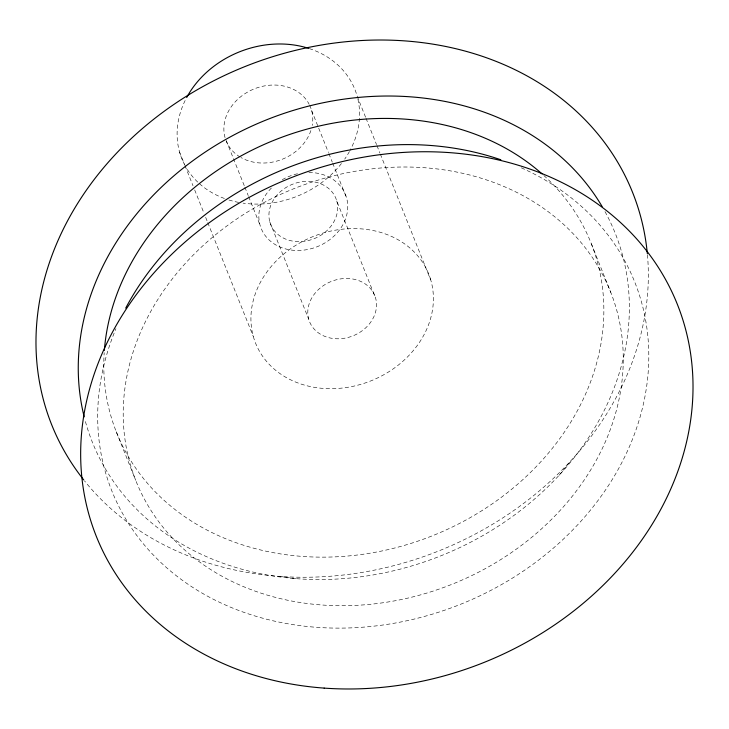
<?xml version="1.0" encoding="UTF-8"?>
<svg xmlns="http://www.w3.org/2000/svg" width="729" height="729" viewBox="0 0 729 729"><rect width="100%" height="100%" fill="white"/><g stroke="black" fill="none" stroke-linecap="round" stroke-linejoin="round"><path stroke-width="0.55" stroke-dasharray="3.65 2.73" d="M559.179 475.199L570.342 461.32M279.453 576.375L297.377 578.744M591.356 243.823L610.784 292.402A255.451 213.014 -21.8 0 1 322.036 604.997A255.451 213.014 -21.8 0 1 186.906 261.675A255.451 213.014 -21.8 0 1 610.784 292.402M365.575 117.196L357.137 96.1A93.221 77.739 -21.8 0 0 310.126 48.852M366.004 118.253L376.547 144.624M376.966 145.682L379.918 153.063M380.347 154.12L430.976 280.701A93.221 77.739 -21.8 0 1 315.848 387.573A93.221 77.739 -21.8 0 1 279.644 257.638A93.221 77.739 -21.8 0 1 430.976 280.701M311.593 110.425L328.451 152.561M328.87 153.619L332.242 162.048M332.661 163.105L346.567 197.869M336.762 200.949A35.12 29.288 -21.8 0 1 293.386 241.217A35.12 29.288 -21.8 0 1 279.745 192.265A35.12 29.288 -21.8 0 1 336.762 200.949L375.617 298.106A35.12 29.288 -21.8 0 1 332.242 338.374A35.12 29.288 -21.8 0 1 318.6 289.422A35.12 29.288 -21.8 0 1 375.617 298.106M269.83 221.999L308.695 319.156M226.309 140.806L244.434 186.105M244.853 187.162L248.224 195.591M248.644 196.648L260.025 225.088M179.507 151.969L184.565 164.626A93.221 77.739 -21.8 0 1 185.631 99.527M184.984 165.683L193.003 185.731M194.689 189.95L203.974 213.15M205.66 217.37L207.346 221.589M207.774 222.646L253.337 336.57M116.266 431.741L135.703 480.32M521.29 167.825A281.54 234.774 -21.8 0 1 615.048 474.88A281.54 234.774 -21.8 0 1 257.574 616.752A281.54 234.774 -21.8 0 1 115.947 328.697M543.843 175.498A255.451 213.014 -21.8 0 1 433.673 535.268A255.451 213.014 -21.8 0 1 104.192 352.69M604.988 211.592A281.54 234.774 -21.8 0 1 440.68 555.89A281.54 234.774 -21.8 0 1 84.746 419.057M647.434 254.713A312.823 260.854 -21.8 0 1 439.532 550.632A312.823 260.854 -21.8 0 1 84.464 480.821M357.921 99.199A93.221 77.739 -21.8 0 1 349.966 150.548M349.428 151.532A93.221 77.739 -21.8 0 1 344.699 159.122M341.436 163.533A93.221 77.739 -21.8 0 1 243.094 203.136M238.629 202.398A93.221 77.739 -21.8 0 1 228.66 199.919M224.404 198.47A93.221 77.739 -21.8 0 1 198.525 182.851M197.723 182.095A93.221 77.739 -21.8 0 1 185.029 165.592M309.661 105.268A45.417 37.872 -21.8 0 1 312.194 125.452M310.891 130.527A45.417 37.872 -21.8 0 1 241.108 157.619M240.187 157.081A45.417 37.872 -21.8 0 1 226.099 140.77M225.051 137.644A45.417 37.872 -21.8 0 1 254.403 88.81A45.417 37.872 -21.8 0 1 309.16 104.274M308.868 172.472A45.417 37.872 -21.8 0 1 345.099 220.058A45.417 37.872 -21.8 0 1 279.362 246.712A45.417 37.872 -21.8 0 1 272.008 187.417M282.26 179.698A45.417 37.872 -21.8 0 1 298.316 173.575"/><path stroke-width="1.09" d="M125.707 308.121A281.54 234.774 -21.8 0 1 500.85 159.779M104.356 350.43A255.451 213.014 -21.8 0 1 273.958 140.296A255.451 213.014 -21.8 0 1 542.148 173.985M84.19 416.87A281.54 234.774 -21.8 0 1 265.01 120.449A281.54 234.774 -21.8 0 1 602.154 206.599M83.753 479.928A312.823 260.854 -21.8 0 1 244.789 66.631A312.823 260.854 -21.8 0 1 647.325 253.592M186.679 97.531A93.221 77.739 -21.8 0 1 309.06 48.497M324.141 688.103A312.823 260.854 -21.8 0 0 677.733 305.305A312.823 260.854 -21.8 0 0 158.658 267.68A312.823 260.854 -21.8 0 0 324.141 688.103"/></g></svg>
